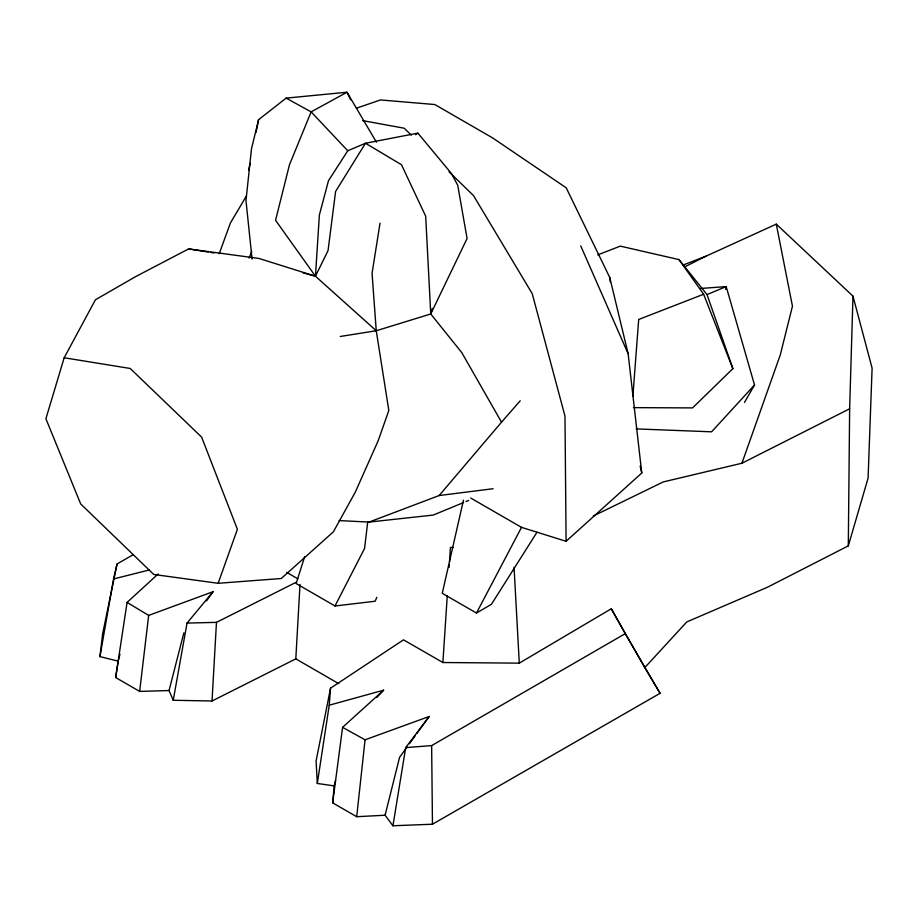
<?xml version="1.0" encoding="UTF-8"?>
<svg xmlns="http://www.w3.org/2000/svg" width="918" height="918" viewBox="0 0 918 918"><rect width="100%" height="100%" fill="white"/><g stroke="black" fill="none" stroke-linecap="round" stroke-linejoin="round"><path stroke-width="1.38" d="M406.984 747.103L399.582 757.304L385.09 815.23L392.938 825.775L432.458 824.215L660.065 693.308L644.769 667.615L686.779 621.934L767.356 587.279L848.301 545.877L849.643 408.785L852.983 296.158L776.284 224.141L705.896 256.225L684.484 266.989M183.875 632.835L169.038 690.543L173.238 700.273L212.024 700.996L216.476 622.358L296.445 582.138M212.024 700.996L295.803 658.86L300.014 584.514M644.769 667.615L611.285 608.772L519.29 663.14L442.878 662.521L447.261 595.759M449.131 567.347L449.327 564.501M449.51 561.667L450.44 547.461L453.285 547.518M335.563 780.369L334.186 785.888L317.318 783.456L329.241 705.196L330.526 688.202L403.495 639.835L442.878 662.521M632.881 396.255L638.698 319.464L703.624 294.242L732.874 368.646L692.574 407.902L633.431 407.638M385.09 815.23L356.7 816.71L332.672 802.848L334.186 785.888M356.7 816.71L365.066 739.805L429.176 716.488L416.841 733.493M169.038 690.543L139.651 691.415L115.657 677.541L118.204 661.155L99.947 656.622L102.644 633.799L117.056 563.973L133.053 554.759M139.651 691.415L148.67 615.404L213.045 591.708L206.561 600.854M367.751 521.734L364.561 548.494L335.001 605.983L296.147 583.55L304.638 556.721M332.672 802.848L342.575 727.343L383.609 690.187L329.241 705.196M115.657 677.541L127.086 602.415L158.16 573.945M380.029 223.12L372.054 273.369L376.254 330.755L388.819 410.472L378.239 440.594L355.255 492.232L333.395 531.809L281.264 578.512L218.14 583.297L153.719 574.45L80.692 503.948L45.9 418.734L64.168 357.768L95.426 299.773L135.761 276.559L188.603 248.916L259.071 258.474L315.448 276.215L376.254 330.755L430.749 313.979L467.09 238.519L457.738 185.321L451.564 173.674L417.897 133.156L365.479 143.242L347.75 150.77L328.472 180.731L319.372 215.007L315.448 276.215L303.043 272.853M392.938 825.775L405.699 747.619L429.176 716.488M99.947 656.622L113.557 578.96L117.056 563.973M173.238 700.273L187.042 623.092L213.045 591.708M248.652 170.358L250.029 163.324M256.088 132.376L258.566 119.707L286.129 98.123L347.015 92.225L376.414 142.175M330.526 688.202L316.079 761.068L317.318 783.456M725.61 289.388L726.195 286.588L700.709 288.47M463.475 500.138L442.258 593.292L476.476 613.04L491.451 604.262L536.984 532.256M258.566 119.707L251.475 148.9L245.978 200.583L252.071 259.06M118.204 661.155L119.96 654.27M339.098 520.575L369.047 522.09L439.148 495.536L501.526 422.177L461.788 352.627L430.749 313.979L432.309 308.482M848.301 545.877L868.084 478.152L872.1 368.129L852.983 296.158M593.349 515.996L663.244 481.927L741.928 463.234L780.277 354.933L792.452 306.187L776.284 224.141M218.14 583.297L237.395 529.296L201.616 437.117L130.207 368.474L64.168 357.768M219.218 253.701L230.418 222.971L246.391 196.027M249.122 258.05L251.727 251.406M376.816 597.297L375.164 601.233L335.001 605.983M476.476 613.04L521.516 527.357L566.096 541.287L641.774 473.022L628.141 353.786L609.804 277.58L566.199 187.8L492.553 137.872L434.811 104.537L380.488 99.947L356.356 108.209M744.509 402.382L754.527 384.998L726.195 286.588L707.021 294.586L679.01 259.61L620.281 246.127L597.756 254.883M409.451 743.706L415.2 735.766M501.526 422.177L520.219 400.787M754.527 384.998L711.611 431.816L636.197 428.901M376.805 697.531L383.609 690.187M415.579 134.694L417.897 133.156M405.699 747.619L431.644 745.6L625.215 633.672L611.285 608.772M741.928 463.234L849.643 408.785M463.395 502.616L433.262 515.067L369.047 522.09M466.023 501.538L468.639 500.459M683.176 265.004L705.896 256.225M113.557 578.96L149.496 569.917M340.257 336.47L376.254 330.755M439.148 495.536L493.092 488.72M187.042 623.092L216.476 622.358M188.603 248.916L208.352 252.071M211.174 252.53L213.997 252.978M362.621 120.614L404.195 128.222L411.321 135.153M286.129 98.123L311.133 111.87L347.75 150.77M342.575 727.343L365.066 739.805M470.704 498.026L521.516 527.357M295.803 658.86L338.742 683.658M286.749 572.407L297.799 578.81M127.086 602.415L148.67 615.404M449.028 171.792L473.481 195.557L532.222 293.657L564.983 416.129L566.096 541.287M679.01 259.61L703.624 294.242M625.215 633.672L660.065 693.308M350.687 99.855L347.015 92.225L311.133 111.87L289.457 164.827L275.561 220.297L315.448 276.215L328.047 250.591L335.598 191.46L365.479 143.242L401.476 164.724L425.677 216.2L430.749 313.979M580.715 245.863L628.141 353.786M707.021 294.586L732.874 368.646M640.144 466.126L641.774 473.022M609.804 277.58L610.252 281.815M514.057 567.335L519.29 663.14M431.644 745.6L432.458 824.215"/></g></svg>
